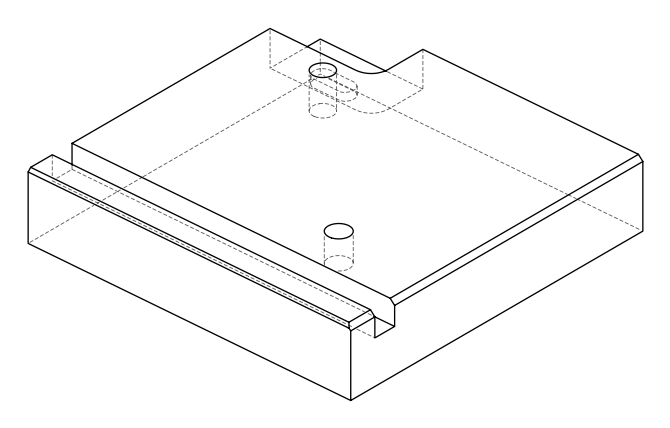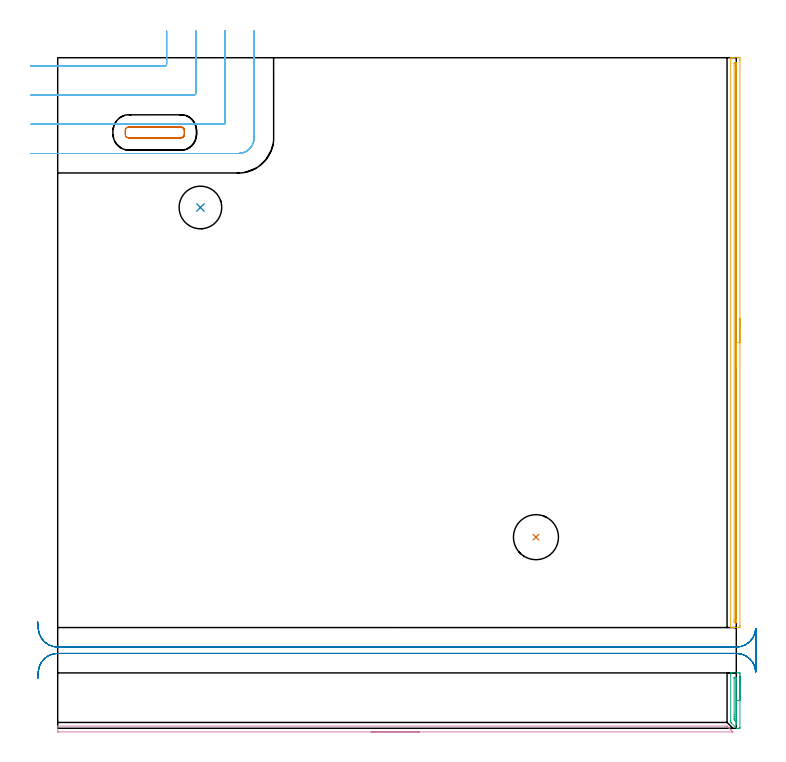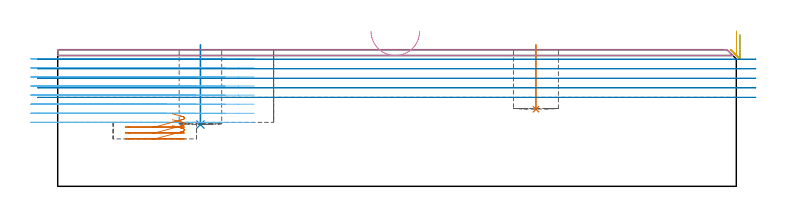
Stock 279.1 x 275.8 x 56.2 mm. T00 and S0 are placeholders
(PLAN: 8 operations, 5 tool changes, 21.5 min)
(1 INDEXABLE_INSERT_DRILL_BLIND_HOLE_FROM_SOLID | STEP1POCKET | NXT0302_008 | 0.11 min | 6521 mm3)
(2 INDEXABLE_INSERT_DRILL_BLIND_HOLE_FROM_SOLID_1 | STEP1POCKET_1 | NXT0302_006 | 0.13 min | 7352 mm3)
(3 AREA_MILL | FG_CHAMFER_SURFACE | UGT0205_001 | 0.51 min | 184 mm3)
(4 AREA_MILL_1 | FG_CHAMFER_SURFACE_1 | UGT0205_001 | 2.37 min | 796 mm3)
(5 AREA_MILL_2 | FG_CHAMFER_SURFACE_2 | UGT0205_001 | 3.91 min | 1714 mm3)
(6 MILL_CORNER_NOTCH_RECTANGULAR | CORNER_NOTCH_RECTANGULAR | UGT0201_008 | Follow Part, ap 4, ae 75% | 7.54 min | 124507 mm3)
(7 MILL_RECTANGULAR_POCKET | POCKET_RECTANGULAR_STRAIGHT | NXT0201_013 | Follow Part, ap 2.5, ae 75% | 0.6 min | 3137 mm3)
(8 MILL_RECTANGULAR_SLOT | SLOT_RECTANGULAR | UGT0201_008 | Follow Part, ap 4, ae 75% | 6.37 min | 101725 mm3)
(TOOL NXT0302_008 | Index. Insert Drill 18.5mm [880-D1850L25-05] | D18.5 PA176 FL93 Z2)
(TOOL NXT0302_006 | Index. Insert Drill 17.5mm [880-D1750L25-05] | D17.5 PA176 FL88 Z2)
(TOOL UGT0205_001 | Chamfer Mill 20 x 3 x 45 deg. | D20 FL50 Z2)
(TOOL UGT0201_008 | End Mill 16 mm | D16 FL32 Z4)
(TOOL NXT0201_013 | ENDMILL 10mm | D10 FL30 Z4)
(OP 1 INDEXABLE_INSERT_DRILL_BLIND_HOLE_FROM_SOLID)
G17 G21 G94 G90
T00 M6
G54
G17 G0 G90 X196.7 Y78.6 S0 M3
G43 Z66.2 H1
G94 G81 G98 Z31.7 F250. R58.2
G80
M5
M2
(OP 2 INDEXABLE_INSERT_DRILL_BLIND_HOLE_FROM_SOLID_1)
G17 G21 G94 G90
T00 M6
G54
G17 G0 G90 X58.7 Y214.2 S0 M3
G43 Z66.2 H1
G94 G81 G98 Z25.4 F250. R58.2
G80
M5
M2
(OP 3 AREA_MILL)
G17 G21 G94 G90
T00 M6
G54
G17 G0 G90 X280.6 Y21.4 S1061 M3
G43 Z66.2 H0
Z62.4
G94 G1 Y21.362 Z61.528 F250.
Y21.248 Z60.664
Y21.059 Z59.812
Y20.797 Z58.98
Y20.463 Z58.174
Y20.06 Z57.4
Y19.592 Z56.664
Y19.061 Z55.972
Y18.471 Z55.329
Y17.828 Z54.74
Y17.136 Z54.209
Y16.4 Z53.74
Y15.626 Z53.337
Y14.82 Z53.003
Y13.988 Z52.741
Y13.137 Z52.552
Y12.272 Z52.438
Y11.4 Z52.4
X280.599 Y0.415 Z52.401
X280.596 Y0.137 Z52.404
X280.593 Y0.005 Z52.407
X280.034 Y0. Z52.965
X279.59 Z53.41
X279.564 Z53.436
X279.198 Y0.01 Z53.8
X279.145 Y0.059 Z53.854
X278.784 Y0.415 Z54.214
X277.026 Y2.172 Z55.971
X276.903 Y2.298 Z56.093
X276.802 Y2.405 Z56.187
X276.8 Y3.05 Z56.2
Y22.385
X276.807 Y22.79 Z56.193
X277.334 Y22.8 Z55.666
X279.984 Z53.016
X280.593 Y22.795 Z52.407
X280.596 Y22.663 Z52.404
X280.599 Y22.385 Z52.401
X280.6 Y21.827 Z52.4
Y11.4
X279.186 Z53.814
Y3.93
X279.184 Y3.051 Z53.816
X279.182 Y3.014 Z53.818
X279.145 Y2.517 Z53.855
X278.605 Y3.051 Z54.395
X278.255 Y3.407 Z54.745
X278.218 Y3.93 Z54.782
X278.216 Y3.969 Z54.784
X278.215 Y4.809 Z54.785
X278.214 Y5.647 Z54.786
X278.215 Y20.667 Z54.785
X278.217 Y20.708 Z54.783
X278.221 Y20.781 Z54.779
X278.255 Y20.79 Z54.745
X278.972 Y20.799 Z54.028
X279.145 Y20.796 Z53.855
X279.169 Y20.794 Z53.831
X279.178 Y20.791 Z53.822
X279.181 Y20.749 Z53.819
X279.185 Y20.668 Z53.815
X279.186 Y20.628 Z53.814
Y20.587
Y11.4
Y10.529 Z53.852
Y9.664 Z53.966
Y8.812 Z54.155
Y7.98 Z54.417
Y7.174 Z54.751
Y6.4 Z55.154
Y5.664 Z55.623
Y4.972 Z56.154
Y4.329 Z56.743
Y3.74 Z57.386
Y3.209 Z58.078
Y2.74 Z58.814
Y2.337 Z59.588
Y2.003 Z60.394
Y1.741 Z61.226
Y1.552 Z62.078
Y1.438 Z62.943
Y1.4 Z63.814
G0 Z66.2
M5
M2
(OP 4 AREA_MILL_1)
G17 G21 G94 G90
T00 M6
G54
G17 G0 G90 X148.85 Y-1.5 S1061 M3
G43 Z66.2 H0
Z63.8
G94 G1 X148.812 Z62.928 F250.
X148.698 Z62.063
X148.509 Z61.212
X148.247 Z60.38
X147.913 Z59.574
X147.51 Z58.8
X147.042 Z58.064
X146.51 Z57.372
X145.921 Z56.729
X145.278 Z56.14
X144.586 Z55.608
X143.85 Z55.14
X143.076 Z54.737
X142.27 Z54.403
X141.438 Z54.141
X140.587 Z53.952
X139.722 Z53.838
X138.85 Z53.8
X0.431
X0.152 Y-1.497 Z53.803
X0.003 Y-1.491 Z53.805
X0. Y-1.47 Z53.827
Y0.676 Z55.975
X0.002 Y0.789 Z56.082
X0.01 Y0.897 Z56.188
X0.152 Y0.9 Z56.2
X274.426 Y0.897 Z56.197
X275.255 Y0.89 Z56.189
X275.316 Y0.883 Z56.183
X275.318 Y0.882 Z56.182
X275.63 Y0.573 Z55.869
X275.764 Y0.437 Z55.735
X275.926 Y0.275 Z55.572
X276.066 Y0.136 Z55.432
X276.21 Y-0.009 Z55.289
X276.353 Y-0.152 Z55.145
X276.503 Y-0.3 Z54.995
X276.656 Y-0.455 Z54.843
X276.78 Y-0.579 Z54.719
X276.939 Y-0.736 Z54.558
X277.455 Y-1.255 Z54.045
X277.659 Y-1.459 Z53.84
X277.696 Y-1.496 Z53.803
X277.697 Y-1.498 Z53.8
X277.696 Y-1.499 Z53.799
X138.85 Y-1.5 Z53.8
X137.978 Z53.838
X137.114 Z53.952
X136.262 Z54.141
X135.43 Z54.403
X134.624 Z54.737
X133.85 Z55.14
X133.114 Z55.608
X132.422 Z56.14
X131.779 Z56.729
X131.19 Z57.372
X130.659 Z58.064
X130.19 Z58.8
X129.787 Z59.574
X129.453 Z60.38
X129.191 Z61.212
X129.002 Z62.063
X128.888 Z62.928
X128.85 Z63.8
G0 Z66.2
M5
M2
(OP 5 AREA_MILL_2)
G17 G21 G94 G90
T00 M6
G54
G17 G0 G90 X280.6 Y168.6 S1061 M3
G43 Z66.2 H0
Z62.4
G94 G1 Y168.562 Z61.528 F250.
Y168.448 Z60.664
Y168.259 Z59.812
Y167.997 Z58.98
Y167.663 Z58.174
Y167.26 Z57.4
Y166.792 Z56.664
Y166.26 Z55.972
Y165.671 Z55.329
Y165.028 Z54.74
Y164.336 Z54.209
Y163.6 Z53.74
Y162.826 Z53.337
Y162.02 Z53.003
Y161.188 Z52.741
Y160.336 Z52.552
Y159.472 Z52.438
Y158.6 Z52.4
Y42.343
X280.599 Y42.018 Z52.401
X280.593 Y41.457 Z52.403
X280.591 Y41.408 Z52.405
X280.034 Y41.4 Z52.96
X279.486 Z53.511
X279.145 Z53.851
X278.596 Z54.4
X278.255 Z54.74
X277.573 Z55.427
X277.234 Z55.766
X276.844 Y41.407 Z56.147
X276.803 Y41.41 Z56.188
X276.8 Y41.571 Z56.2
Y275.629
X276.803 Y275.79 Z56.188
X276.844 Y275.793 Z56.147
X277.234 Y275.8 Z55.766
X277.573 Z55.427
X278.255 Z54.74
X279.486 Z53.511
X280.034 Y275.797 Z52.96
X280.591 Y275.792 Z52.405
X280.593 Y275.743 Z52.403
X280.599 Y275.182 Z52.401
X280.6 Y274.614 Z52.4
Y158.6
X279.186 Z53.814
Y44.657
X279.183 Y43.805 Z53.817
X279.181 Y43.768 Z53.819
X279.145 Y43.41 Z53.855
X278.653 Y43.405 Z54.347
X278.255 Y43.41 Z54.745
X278.219 Y43.805 Z54.781
X278.217 Y43.843 Z54.783
X278.214 Y44.698 Z54.786
Y272.543
X278.217 Y273.395 Z54.783
X278.219 Y273.432 Z54.781
X278.255 Y273.79 Z54.745
X278.747 Y273.795 Z54.253
X279.145 Y273.79 Z53.855
X279.181 Y273.395 Z53.819
X279.183 Y273.357 Z53.817
X279.186 Y272.502 Z53.814
Y158.6
Y157.728 Z53.852
Y156.864 Z53.966
Y156.012 Z54.155
Y155.18 Z54.417
Y154.374 Z54.751
Y153.6 Z55.154
Y152.864 Z55.623
Y152.172 Z56.154
Y151.529 Z56.743
Y150.94 Z57.386
Y150.408 Z58.079
Y149.94 Z58.814
Y149.537 Z59.588
Y149.203 Z60.394
Y148.941 Z61.226
Y148.752 Z62.078
Y148.638 Z62.943
Y148.6 Z63.814
G0 Z66.2
M5
M2
(OP 6 MILL_CORNER_NOTCH_RECTANGULAR)
G17 G21 G94 G90
T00 M6
G54
G17 G0 G90 X-11. Y272.4 S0 M3
G43 Z66.2 H0
Z52.462
G94 G1 X-8. F250.
X44.004 F500.
G3 X44.8 Y273.196 R0.8
G1 Y283.8
Y286.8 F250.
G0 Z66.2
X-11. Y260.4
Z52.462
G1 X-8.
X56.004 F500.
G3 X56.8 Y261.196 R0.8
G1 Y283.8
Y286.8 F250.
G0 Z66.2
X-11. Y248.4
Z52.462
G1 X-8.
X68.004 F500.
G3 X68.8 Y249.196 R0.8
G1 Y283.8
Y286.8 F250.
G0 Z66.2
X-11. Y236.4
Z52.462
G1 X-8.
X74.3 F500.
G3 X80.8 Y242.9 R6.5
G1 Y283.8
Y286.8 F250.
G0 Z66.2
X-11. Y272.4
Z48.725
G1 X-8.
X44.004 F500.
G3 X44.8 Y273.196 R0.8
G1 Y283.8
Y286.8 F250.
G0 Z66.2
X-11. Y260.4
Z48.725
G1 X-8.
X56.004 F500.
G3 X56.8 Y261.196 R0.8
G1 Y283.8
Y286.8 F250.
G0 Z66.2
X-11. Y248.4
Z48.725
G1 X-8.
X68.004 F500.
G3 X68.8 Y249.196 R0.8
G1 Y283.8
Y286.8 F250.
G0 Z66.2
X-11. Y236.4
Z48.725
G1 X-8.
X74.3 F500.
G3 X80.8 Y242.9 R6.5
G1 Y283.8
Y286.8 F250.
G0 Z66.2
X-11. Y272.4
Z44.987
G1 X-8.
X44.004 F500.
G3 X44.8 Y273.196 R0.8
G1 Y283.8
Y286.8 F250.
G0 Z66.2
X-11. Y260.4
Z44.987
G1 X-8.
X56.004 F500.
G3 X56.8 Y261.196 R0.8
G1 Y283.8
Y286.8 F250.
G0 Z66.2
X-11. Y248.4
Z44.987
G1 X-8.
X68.004 F500.
G3 X68.8 Y249.196 R0.8
G1 Y283.8
Y286.8 F250.
G0 Z66.2
X-11. Y236.4
Z44.987
G1 X-8.
X74.3 F500.
G3 X80.8 Y242.9 R6.5
G1 Y283.8
Y286.8 F250.
G0 Z66.2
X-11. Y272.4
Z41.25
G1 X-8.
X44.004 F500.
G3 X44.8 Y273.196 R0.8
G1 Y283.8
Y286.8 F250.
G0 Z66.2
X-11. Y260.4
Z41.25
G1 X-8.
X56.004 F500.
G3 X56.8 Y261.196 R0.8
G1 Y283.8
Y286.8 F250.
G0 Z66.2
X-11. Y248.4
Z41.25
G1 X-8.
X68.004 F500.
G3 X68.8 Y249.196 R0.8
G1 Y283.8
Y286.8 F250.
G0 Z66.2
X-11. Y236.4
Z41.25
G1 X-8.
X74.3 F500.
G3 X80.8 Y242.9 R6.5
G1 Y283.8
Y286.8 F250.
G0 Z66.2
X-11. Y272.4
Z37.512
G1 X-8.
X44.004 F500.
G3 X44.8 Y273.196 R0.8
G1 Y283.8
Y286.8 F250.
G0 Z66.2
X-11. Y260.4
Z37.512
G1 X-8.
X56.004 F500.
G3 X56.8 Y261.196 R0.8
G1 Y283.8
Y286.8 F250.
G0 Z66.2
X-11. Y248.4
Z37.512
G1 X-8.
X68.004 F500.
G3 X68.8 Y249.196 R0.8
G1 Y283.8
Y286.8 F250.
G0 Z66.2
X-11. Y236.4
Z37.512
G1 X-8.
X74.3 F500.
G3 X80.8 Y242.9 R6.5
G1 Y283.8
Y286.8 F250.
G0 Z66.2
X-11. Y272.4
Z33.775
G1 X-8.
X44.004 F500.
G3 X44.8 Y273.196 R0.8
G1 Y283.8
Y286.8 F250.
G0 Z66.2
X-11. Y260.4
Z33.775
G1 X-8.
X56.004 F500.
G3 X56.8 Y261.196 R0.8
G1 Y283.8
Y286.8 F250.
G0 Z66.2
X-11. Y248.4
Z33.775
G1 X-8.
X68.004 F500.
G3 X68.8 Y249.196 R0.8
G1 Y283.8
Y286.8 F250.
G0 Z66.2
X-11. Y236.4
Z33.775
G1 X-8.
X74.3 F500.
G3 X80.8 Y242.9 R6.5
G1 Y283.8
Y286.8 F250.
G0 Z66.2
X-11. Y272.4
Z30.037
G1 X-8.
X44.004 F500.
G3 X44.8 Y273.196 R0.8
G1 Y283.8
Y286.8 F250.
G0 Z66.2
X-11. Y260.4
Z30.037
G1 X-8.
X56.004 F500.
G3 X56.8 Y261.196 R0.8
G1 Y283.8
Y286.8 F250.
G0 Z66.2
X-11. Y248.4
Z30.037
G1 X-8.
X68.004 F500.
G3 X68.8 Y249.196 R0.8
G1 Y283.8
Y286.8 F250.
G0 Z66.2
X-11. Y236.4
Z30.037
G1 X-8.
X74.3 F500.
G3 X80.8 Y242.9 R6.5
G1 Y283.8
Y286.8 F250.
G0 Z66.2
X-11. Y272.4
Z26.3
G1 X-8.
X44.004 F500.
G3 X44.8 Y273.196 R0.8
G1 Y283.8
Y286.8 F250.
G0 Z66.2
X-11. Y260.4
Z26.3
G1 X-8.
X56.004 F500.
G3 X56.8 Y261.196 R0.8
G1 Y283.8
Y286.8 F250.
G0 Z66.2
X-11. Y248.4
Z26.3
G1 X-8.
X68.004 F500.
G3 X68.8 Y249.196 R0.8
G1 Y283.8
Y286.8 F250.
G0 Z66.2
X-11. Y236.4
Z26.3
G1 X-8.
X74.3 F500.
G3 X80.8 Y242.9 R6.5
G1 Y283.8
Y286.8 F250.
G0 Z66.2
M5
M2
(OP 7 MILL_RECTANGULAR_POCKET)
G17 G21 G94 G90
T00 M6
G54
G17 G0 G90 X47.143 Y242.8 S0 M3
G43 Z66.2 H0
Z29.84
G94 G1 X50.6 Z28.914 F250.
X50.723 Z28.881
X51.02 Y242.855 Z28.8
X51.3 Y242.968 Z28.719
X51.552 Y243.134 Z28.638
X51.766 Y243.348 Z28.557
X51.932 Y243.6 Z28.476
X52.045 Y243.88 Z28.395
X52.1 Y244.177 Z28.314
Y245.923 Z27.847
X52.045 Y246.22 Z27.766
X51.932 Y246.5 Z27.685
X51.766 Y246.752 Z27.604
X51.552 Y246.966 Z27.523
X51.3 Y247.132 Z27.442
X51.02 Y247.245 Z27.361
X50.723 Y247.3 Z27.28
X50.6 Z27.247
X39.95 Z24.393
X29.3 F500.
G3 X27.8 Y245.8 R1.5
G1 Y244.3
G3 X29.3 Y242.8 R1.5
G1 X50.6
G3 X52.1 Y244.3 R1.5
G1 Y245.8
G3 X50.6 Y247.3 R1.5
G1 X39.95
X38.95
G0 X47.143 Y242.8 Z27.393
G1 X50.6 Z26.467 F250.
X50.723 Z26.434
X51.02 Y242.855 Z26.353
X51.3 Y242.968 Z26.272
X51.552 Y243.134 Z26.191
X51.766 Y243.348 Z26.11
X51.932 Y243.6 Z26.029
X52.045 Y243.88 Z25.948
X52.1 Y244.177 Z25.868
Y245.923 Z25.4
X52.045 Y246.22 Z25.319
X51.932 Y246.5 Z25.238
X51.766 Y246.752 Z25.157
X51.552 Y246.966 Z25.076
X51.3 Y247.132 Z24.995
X51.02 Y247.245 Z24.914
X50.723 Y247.3 Z24.833
X50.6 Z24.8
X39.95 Z21.947
X29.3 F500.
G3 X27.8 Y245.8 R1.5
G1 Y244.3
G3 X29.3 Y242.8 R1.5
G1 X50.6
G3 X52.1 Y244.3 R1.5
G1 Y245.8
G3 X50.6 Y247.3 R1.5
G1 X39.95
X38.95
G0 X47.143 Y242.8 Z24.947
G1 X50.6 Z24.02 F250.
X50.723 Z23.988
X51.02 Y242.855 Z23.907
X51.3 Y242.968 Z23.826
X51.552 Y243.134 Z23.745
X51.766 Y243.348 Z23.664
X51.932 Y243.6 Z23.583
X52.045 Y243.88 Z23.502
X52.1 Y244.177 Z23.421
Y245.923 Z22.953
X52.045 Y246.22 Z22.872
X51.932 Y246.5 Z22.791
X51.766 Y246.752 Z22.71
X51.552 Y246.966 Z22.629
X51.3 Y247.132 Z22.548
X51.02 Y247.245 Z22.467
X50.723 Y247.3 Z22.387
X50.6 Z22.354
X39.95 Z19.5
X29.3 F500.
G3 X27.8 Y245.8 R1.5
G1 Y244.3
G3 X29.3 Y242.8 R1.5
G1 X50.6
G3 X52.1 Y244.3 R1.5
G1 Y245.8
G3 X50.6 Y247.3 R1.5
G1 X39.95
X38.95
G0 Z66.2
M5
M2
(OP 8 MILL_RECTANGULAR_SLOT)
G17 G21 G94 G90
T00 M6
G54
G17 G0 G90 X-8.23 Y20.503 S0 M3
G43 Z66.2 H0
Z52.28
G94 G1 X-7.97 Y23.492 F250.
G2 X0. Y30.8 R8. F500.
G1 X279.1
G2 X287.09 Y23.2 R8.
G1 X287.1
Y41.
X287.09
G2 X279.1 Y33.4 R8.
G1 X0.
G2 X-7.97 Y40.708 R8.
G1 X-8.23 Y43.697 F250.
G0 Y20.503 Z48.36
G1 X-7.97 Y23.492
G2 X0. Y30.8 R8. F500.
G1 X279.1
G2 X287.09 Y23.2 R8.
G1 X287.1
Y41.
X287.09
G2 X279.1 Y33.4 R8.
G1 X0.
G2 X-7.97 Y40.708 R8.
G1 X-8.23 Y43.697 F250.
G0 Y20.503 Z44.44
G1 X-7.97 Y23.492
G2 X0. Y30.8 R8. F500.
G1 X279.1
G2 X287.09 Y23.2 R8.
G1 X287.1
Y41.
X287.09
G2 X279.1 Y33.4 R8.
G1 X0.
G2 X-7.97 Y40.708 R8.
G1 X-8.23 Y43.697 F250.
G0 Y20.503 Z40.52
G1 X-7.97 Y23.492
G2 X0. Y30.8 R8. F500.
G1 X279.1
G2 X287.09 Y23.2 R8.
G1 X287.1
Y41.
X287.09
G2 X279.1 Y33.4 R8.
G1 X0.
G2 X-7.97 Y40.708 R8.
G1 X-8.23 Y43.697 F250.
G0 Y20.503 Z36.6
G1 X-7.97 Y23.492
G2 X0. Y30.8 R8. F500.
G1 X279.1
G2 X287.09 Y23.2 R8.
G1 X287.1
Y41.
X287.09
G2 X279.1 Y33.4 R8.
G1 X0.
G2 X-7.97 Y40.708 R8.
G1 X-8.23 Y43.697 F250.
G0 Z66.2
M5
M2
